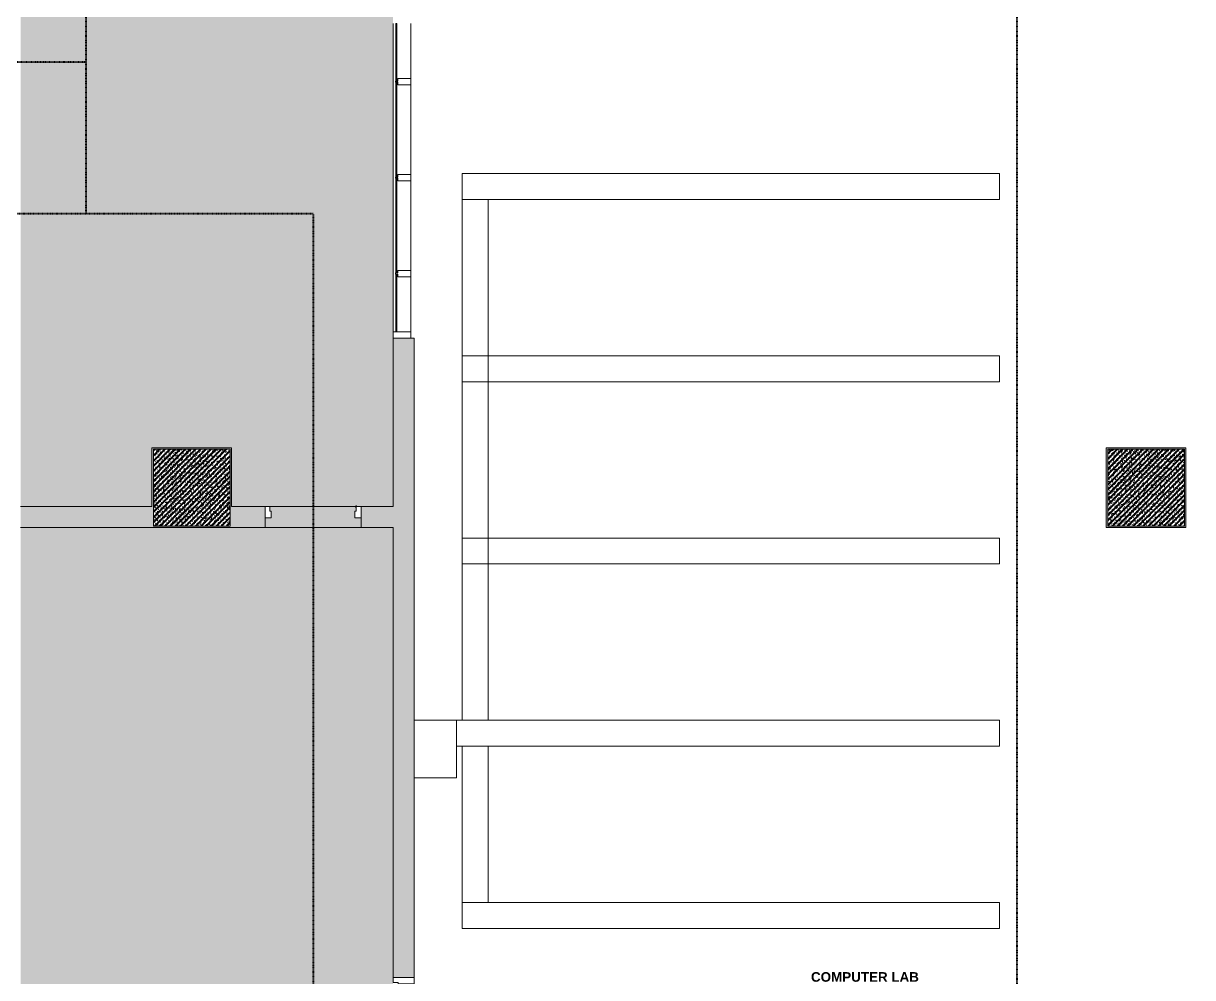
# Model space of a CAD drawing. Header units: millimetres. Extents: x -31340 to 17660, y 19597 to 75297.
# Drawn here: x -5145 to 7045, y 55740 to 65687 of the extents above; entities that cross this region are included whole.
import ezdxf

# ---------------------------------------------------------------- set-up
doc = ezdxf.new("R2010")
doc.units = ezdxf.units.MM
doc.linetypes.add('dash 1-1', pattern=[2, 1, -1])
for name, color, linetype, lineweight in [('A-AREA-IDEN', 2, 'Continuous', 9), ('A-DETL', 90, 'Continuous', 5), ('A-DOOR', 31, 'Continuous', 5), ('A-DOOR-FRAM', 31, 'Continuous', 5), ('A-FLOR-PATT', 8, 'Continuous', 5), ('A-GLAZ-CURT', 52, 'Continuous', 5), ('A-GLAZ-CWMG', 51, 'Continuous', 5), ('A-WALL', 113, 'Continuous', 5), ('A-WALL-PATT', 111, 'Continuous', 5), ('M-EQPM', 50, 'Continuous', 5), ('S-COLS', 52, 'Continuous', 5)]:
    doc.layers.add(name, color=color, linetype=linetype, lineweight=lineweight)
doc.styles.add('Arial_B', font='arialbd.ttf', dxfattribs={"height": 100})

# ---------------------------------------------------------------- blocks, each defined once
blk = doc.blocks.new('M_Concrete-Square-Column - C1 - 800 X 800-V7-2nd Traffic Floor Plan - Pedestrian')
at = {"layer": 'S-COLS'}
h = blk.add_hatch(dxfattribs=at)
h.set_pattern_fill('FP_10', color=256, style=0, pattern_type=2)
h.set_pattern_definition([(50, (3389.934, -60847), (63.763904, -5.57885), [6.667, -73.342]), (355, (3389.934, -60847), (-12.334876, 66.869514), [5.334, -58.674]), (100.451, (3395.25, -60847.465), (51.43036, 61.29098), [5.667, -62.332]), (46.184, (3389.934, -60829.22), (94.87722, -14.71484), [10.001, -110.014]), (96.636, (3397.84, -60830.45), (83.09115, 86.5993), [8.5, -93.497]), (351.184, (3389.93, -60829.22), (83.09204, 86.59928), [8.001, -88.011]), (21, (3398.824, -60833.665), (53.064487, -35.792726), [6.668, -73.343]), (326, (3398.824, -60833.665), (21.63066, 64.46546), [5.334, -58.674]), (71.451, (3403.246, -60836.65), (74.69646, 28.67237), [5.667, -62.332]), (37.5, (3389.934, -60847), (1.080413, 29.594271), [1.676, -56.286, 1.676, -57.887, -58.896]), (37.5, (3389.934, -60847), (1.080413, 29.594271), [-117.526, 1.676, -57.22]), (7.5, (3389.934, -60847), (23.386368, 35.063507), [1.676, -32.283, 1.676, -54.953, -22.447]), (7.5, (3389.934, -60847), (23.386368, 35.063507), [-90.589, 1.676, -20.771]), (327.5, (3370.11, -60847), (47.456567, -2.005468), [1.676, -20.549, 1.676, -67.666, -92.011]), (327.5, (3370.11, -60847), (47.456567, -2.005468), [-91.567, 1.676, -90.335]), (317.5, (3361.22, -60847), (51.844948, 8.89904), [1.676, -27.216, 1.676, -44.374, -65.342]), (317.5, (3361.22, -60847), (51.844948, 8.89904), [-74.943, 1.676, -63.665]), (45, (3389.934, -60847), (-26.716616, 26.716616), []), (45, (3389.934, -60836.11), (-26.716616, 26.716616), [])])
h.paths.add_polyline_path([(400, -400), (400, 400), (-400, 400), (-400, -400), (41, -400)])
at = {"layer": 'S-COLS', "lineweight": 15}
for p, q in [((400, 400), (-400, 400)), ((-400, 400), (-400, -400)), ((400, -400), (400, 400)), ((-400, -400), (400, -400))]:
    blk.add_line(p, q, dxfattribs=at)
blk = doc.blocks.new('DP3-D305 - DP3-D305-9166561-2nd Traffic Floor Plan - Pedestrian')
at = {"layer": 'A-DOOR'}
for p, q in [((-500, 110), (-435, 110)), ((-435, 110), (-435, -56)), ((435, 110), (500, 110)), ((435, -56), (435, 110)), ((-450, -110), (-500, -110)), ((-450, -56), (-450, -110)), ((-435, -56), (-450, -56)), ((450, -56), (435, -56)), ((447, -94), (447, -113)), ((450, -94), (447, -94)), ((450, -94), (450, -56)), ((450, -108), (450, -94)), ((500, -110), (451, -110))]:
    blk.add_line(p, q, dxfattribs=at)
for centre, radius, start, end in [((450, -113), 3, 180, 69.3211), ((450, -113), 3, 238.6638, 311.9935), ((450, -113), 3, 238.6638, 311.9935), ((450, -113), 3, 238.6638, 311.9935), ((450, -113), 3, 238.6638, 311.9935), ((450, -113), 3, 238.6638, 311.9935), ((450, -113), 3, 238.6638, 311.9935), ((450, -113), 3, 238.6638, 311.9935), ((452, -108), 2.19, 183.0662, 239.0753)]:
    blk.add_arc(centre, radius, start, end, dxfattribs=at)
blk = doc.blocks.new('DP3-DF501-brick - DP3-DF501-brick-10280244-2nd Traffic Floor Plan - Pedestrian')
at = {"layer": 'A-DOOR'}
for p, q in [((447, 113), (447, 94)), ((447, 94), (450, 94)), ((450, 94), (450, 108))]:
    blk.add_line(p, q, dxfattribs=at)
for centre, radius, start, end in [((450, 113), 3, 290.6789, 180), ((450, 113), 3, 48.0065, 121.3362), ((450, 113), 3, 48.0065, 121.3362), ((450, 113), 3, 48.0065, 121.3362), ((450, 113), 3, 48.0065, 121.3362), ((450, 113), 3, 48.0065, 121.3362), ((450, 113), 3, 48.0065, 121.3362), ((450, 113), 3, 48.0065, 121.3362), ((452, 108), 2.19, 120.9247, 176.9338)]:
    blk.add_arc(centre, radius, start, end, dxfattribs=at)
at = {"layer": 'A-DOOR-FRAM'}
for p, q in [((-450, 110), (-500, 110)), ((-450, 60), (-450, 110)), ((-435, 60), (-450, 60)), ((-435, -10), (-435, 60)), ((450, 60), (435, 60)), ((435, 60), (435, -10)), ((450, 94), (450, 60)), ((500, 110), (451, 110)), ((-500, -10), (-435, -10)), ((435, -10), (500, -10))]:
    blk.add_line(p, q, dxfattribs=at)
blk = doc.blocks.new('OUTLET TRACK - OUTLET TRACK-10599979-2nd Traffic Floor Plan - Pedestrian')
at = {"layer": 'M-EQPM', "color": 7}
for p, q in [((5660, 135), (0, 135)), ((0, 135), (0, -135)), ((0, -135), (0, 135)), ((0, 135), (5660, 135)), ((5660, -135), (5660, 135)), ((5660, 135), (5660, -135)), ((0, -135), (5660, -135)), ((5660, -135), (0, -135))]:
    blk.add_line(p, q, dxfattribs=at)
blk = doc.blocks.new('tu dien - tu dien-10598207-2nd Traffic Floor Plan - Pedestrian')
at = {"layer": 'M-EQPM', "color": 7}
for p, q in [((-300, -220), (-300, 220)), ((-300, 220), (300, 220)), ((300, 220), (300, -220))]:
    blk.add_line(p, q, dxfattribs=at)
blk = doc.blocks.new('OUTLET TRACK - OUTLET TRACK-10599981-2nd Traffic Floor Plan - Pedestrian')
at = {"layer": 'M-EQPM', "color": 7}
for p, q in [((5600, 135), (0, 135)), ((0, 135), (0, -135)), ((0, -135), (0, 135)), ((0, 135), (5600, 135)), ((5600, -135), (5600, 135)), ((5600, 135), (5600, -135)), ((0, -135), (5600, -135)), ((5600, -135), (0, -135))]:
    blk.add_line(p, q, dxfattribs=at)
blk = doc.blocks.new('OUTLET TRACK - OUTLET TRACK-10599990-2nd Traffic Floor Plan - Pedestrian')
at = {"layer": 'M-EQPM', "color": 7}
for p, q in [((5430, 135), (0, 135)), ((0, 135), (0, -135)), ((0, -135), (0, 135)), ((0, 135), (5430, 135)), ((5430, -135), (5430, 135)), ((5430, 135), (5430, -135)), ((0, -135), (5430, -135)), ((5430, -135), (0, -135))]:
    blk.add_line(p, q, dxfattribs=at)
blk = doc.blocks.new('OUTLET TRACK - OUTLET TRACK-10599994-2nd Traffic Floor Plan - Pedestrian')
at = {"layer": 'M-EQPM', "color": 7}
for p, q in [((1630, 135), (0, 135)), ((0, 135), (0, -135)), ((0, -135), (0, 135)), ((0, 135), (1630, 135)), ((1630, -135), (1630, 135)), ((1630, 135), (1630, -135)), ((0, -135), (1630, -135)), ((1630, -135), (0, -135))]:
    blk.add_line(p, q, dxfattribs=at)
blk = doc.blocks.new('System Panel - Glass 12mm-12439277-2nd Traffic Floor Plan - Pedestrian')
at = {"layer": 'A-GLAZ-CURT'}
for p, q in [((301, 38), (-301, 38)), ((-301, 38), (-301, 27)), ((-301, 27), (301, 27)), ((301, 27), (301, 38))]:
    blk.add_line(p, q, dxfattribs=at)
blk = doc.blocks.new('System Panel - Glass 12mm-12430900-2nd Traffic Floor Plan - Pedestrian')
at = {"layer": 'A-GLAZ-CURT'}
for p, q in [((494, 38.5), (-494, 38.5)), ((-494, 38.5), (-494, 26.5)), ((-494, 26.5), (494, 26.5)), ((494, 26.5), (494, 38.5))]:
    blk.add_line(p, q, dxfattribs=at)
blk = doc.blocks.new('Rectangular Mullion - 185x65-11415741-2nd Traffic Floor Plan - Pedestrian')
at = {"layer": 'A-GLAZ-CWMG'}
for p, q in [((-1290, 65687), (-1290, 65079)), ((-1105, 65112), (-1105, 65687))]:
    blk.add_line(p, q, dxfattribs=at)
blk = doc.blocks.new('Rectangular Mullion - 185x65-11415742-2nd Traffic Floor Plan - Pedestrian')
at = {"layer": 'A-GLAZ-CWMG'}
for p, q in [((-1290, 65079), (-1290, 64079)), ((-1105, 64112), (-1105, 65047))]:
    blk.add_line(p, q, dxfattribs=at)
blk = doc.blocks.new('Rectangular Mullion - 185x65-11415743-2nd Traffic Floor Plan - Pedestrian')
at = {"layer": 'A-GLAZ-CWMG'}
for p, q in [((-1290, 63079), (-1290, 62472)), ((-1105, 62472), (-1105, 63047))]:
    blk.add_line(p, q, dxfattribs=at)
blk = doc.blocks.new('Rectangular Mullion - 185x65-12430898-2nd Traffic Floor Plan - Pedestrian')
at = {"layer": 'A-GLAZ-CWMG'}
for p, q in [((-65, 0), (0, 0)), ((-65, -185), (-65, 0)), ((0, 0), (0, -185)), ((0, -185), (-65, -185))]:
    blk.add_line(p, q, dxfattribs=at)
blk = doc.blocks.new('Rectangular Mullion - 165X65-12430896-2nd Traffic Floor Plan - Pedestrian')
at = {"layer": 'A-GLAZ-CWMG'}
for p, q in [((-32.5, -185), (-32.5, -50)), ((-32.5, -50), (-6, -50)), ((-6, -50), (-6, -25)), ((-6, -25), (6, -25)), ((6, -25), (6, -50)), ((6, -50), (32.5, -50)), ((32.5, -50), (32.5, -185)), ((32.5, -185), (-32.5, -185))]:
    blk.add_line(p, q, dxfattribs=at)

msp = doc.modelspace()

# ---------------------------------------------------------------- hatches: boundary and pattern name
at = {"layer": 'A-FLOR-PATT'}
h = msp.add_hatch(color=11, dxfattribs=at)
h.paths.add_polyline_path([(-5115, 20117), (-3805, 20117), (-3805, 21062), (-3375, 21062), (-3375, 22637), (-3272, 22637), (-3274, 22638), (-3275, 22640), (-3275, 22699), (-3274, 22701), (-3272, 22702), (-3208, 22702), (-3206, 22701), (-3205, 22699), (-3205, 22690), (-3204, 22688), (-3202, 22687), (-3158, 22687), (-3156, 22686), (-3155, 22684), (-3155, 22640), (-3156, 22638), (-3158, 22637), (-3155, 22637), (-3155, 23584), (-3171, 23584), (-3171, 23587), (-3202, 23587), (-3204, 23586), (-3205, 23584), (-3205, 23575), (-3206, 23573), (-3208, 23572), (-3272, 23572), (-3274, 23573), (-3275, 23575), (-3275, 23634), (-3274, 23636), (-3272, 23637), (-3375, 23637), (-3375, 26947), (-3790, 26947), (-3790, 26932), (-3805, 26932), (-3805, 27762), (-3790, 27762), (-3790, 27747), (-3375, 27747), (-3375, 27847), (-3372, 27847), (-3374, 27848), (-3375, 27850), (-3375, 27894), (-3374, 27896), (-3372, 27897), (-3360, 27897), (-3360, 28497), (-3372, 28497), (-3374, 28498), (-3375, 28500), (-3375, 28544), (-3374, 28546), (-3372, 28547), (-3375, 28547), (-3375, 31072), (2875, 31072), (2875, 24752), (3975, 24752), (3975, 24742), (5975, 24742), (5975, 24752), (6145, 24752), (6145, 31132), (6408, 31132), (6406, 31133), (6405, 31135), (6405, 31194), (6406, 31196), (6408, 31197), (6472, 31197), (6474, 31196), (6475, 31194), (6475, 31185), (6476, 31183), (6479, 31182), (6509, 31182), (6509, 31185), (6525, 31185), (6525, 32979), (6509, 32979), (6509, 32982), (6478, 32982), (6476, 32981), (6475, 32979), (6475, 32970), (6474, 32968), (6472, 32967), (6408, 32967), (6406, 32968), (6405, 32970), (6405, 33029), (6406, 33031), (6408, 33032), (6145, 33032), (6145, 34042), (-2975, 34042), (-2975, 33532), (-3805, 33532), (-3805, 54562), (-2975, 54562), (-2975, 54052), (-1290, 54052), (-1290, 54789), (-1292, 54787), (-1294, 54787), (-1295, 54788), (-1295, 54792), (-1293, 54793), (-1290, 54793), (-1290, 60432), (-1625, 60432), (-1625, 60532), (-1690, 60532), (-1690, 60602), (-1675, 60602), (-1675, 60636), (-1678, 60636), (-1677, 60657), (-1676, 60658), (-1672, 60657), (-1672, 60655), (-1673, 60653), (-1673, 60652), (-1290, 60652), (-1291, 66510), (-1292, 66509), (-1295, 66509), (-1295, 66510), (-1295, 66514), (-1293, 66515), (-1274, 66515), (-1274, 66512), (-1105, 66512), (-1105, 65972), (4458, 65973), (4457, 65974), (4458, 65977), (4458, 65977), (4462, 65977), (4463, 65975), (4463, 65972), (5957, 65972), (5958, 65977), (5959, 65978), (5963, 65977), (5963, 65974), (5962, 65973), (5962, 65972), (8558, 65973), (8557, 65974), (8558, 65977), (8558, 65977), (8562, 65977), (8563, 65975), (8563, 65972), (10057, 65972), (10058, 65977), (10059, 65978), (10063, 65977), (10063, 65974), (10062, 65973), (10062, 65972), (13510, 65972), (13510, 68712), (11640, 68712), (11640, 68812), (11575, 68812), (11575, 68882), (11590, 68882), (11590, 68917), (10693, 68917), (10693, 68916), (10690, 68916), (10690, 68882), (10705, 68882), (10705, 68812), (10640, 68812), (10640, 68712), (10320, 68712), (10320, 68815), (10319, 68813), (10317, 68812), (10258, 68812), (10256, 68813), (10255, 68815), (10255, 68879), (10256, 68881), (10258, 68882), (10267, 68882), (10269, 68883), (10270, 68885), (10270, 68916), (10267, 68916), (10267, 68927), (9370, 68927), (9370, 68885), (9371, 68883), (9373, 68882), (9382, 68882), (9384, 68881), (9385, 68879), (9385, 68815), (9384, 68813), (9382, 68812), (9323, 68812), (9321, 68813), (9320, 68815), (9320, 68712), (5545, 68712), (5545, 68815), (5544, 68813), (5542, 68812), (5483, 68812), (5481, 68813), (5480, 68815), (5480, 68879), (5481, 68881), (5483, 68882), (5492, 68882), (5494, 68883), (5495, 68885), (5495, 68927), (4698, 68927), (4698, 68916), (4695, 68916), (4695, 68885), (4696, 68883), (4698, 68882), (4707, 68882), (4709, 68881), (4710, 68879), (4710, 68815), (4709, 68813), (4707, 68812), (4648, 68812), (4646, 68813), (4645, 68815), (4645, 68712), (-1105, 68712), (-1105, 68312), (-1274, 68312), (-1274, 68309), (-1295, 68310), (-1296, 68310), (-1295, 68315), (-1292, 68315), (-1291, 68314), (-1290, 68314), (-1290, 68712), (-3375, 68712), (-3375, 71542), (-2875, 71542), (-2875, 71492), (-2860, 71492), (-2860, 71422), (-2925, 71422), (-2925, 71412), (-1925, 71412), (-1925, 71422), (-1990, 71422), (-1990, 71492), (-1975, 71492), (-1975, 71526), (-1978, 71526), (-1977, 71547), (-1976, 71548), (-1972, 71547), (-1972, 71544), (-1973, 71543), (-1973, 71542), (-1435, 71542), (-1435, 73062), (-1980, 73062), (-1980, 73132), (-1965, 73132), (-1965, 73182), (-1915, 73182), (-1915, 73192), (-2915, 73192), (-2915, 73182), (-2866, 73182), (-2868, 73184), (-2868, 73186), (-2867, 73187), (-2863, 73187), (-2862, 73185), (-2862, 73166), (-2865, 73166), (-2865, 73132), (-2850, 73132), (-2850, 73062), (-3375, 73062), (-3375, 73832), (-3805, 73832), (-3805, 74777), (-5175, 74777), (-5175, 73062), (-5470, 73062), (-5470, 73132), (-5455, 73132), (-5455, 73166), (-5458, 73166), (-5457, 73187), (-5456, 73188), (-5452, 73187), (-5452, 73184), (-5453, 73183), (-5453, 73182), (-5405, 73182), (-5405, 73192), (-6405, 73192), (-6405, 73182), (-6355, 73182), (-6355, 73132), (-6340, 73132), (-6340, 73062), (-6405, 73062), (-6405, 71542), (-5175, 71542), (-5175, 68702), (-5890, 68702), (-5890, 68712), (-7090, 68712), (-7090, 68702), (-8290, 68702), (-8290, 68712), (-9490, 68712), (-9490, 68702), (-10205, 68702), (-10205, 68712), (-11390, 68712), (-11390, 69677), (-11539, 69677), (-11537, 69675), (-11537, 69673), (-11538, 69672), (-11542, 69672), (-11543, 69674), (-11543, 69677), (-12830, 69677), (-12830, 68712), (-20045, 68712), (-20045, 69677), (-20224, 69677), (-20222, 69675), (-20222, 69673), (-20223, 69672), (-20227, 69672), (-20228, 69674), (-20228, 69677), (-21722, 69677), (-21722, 69672), (-21723, 69671), (-21727, 69672), (-21728, 69674), (-21727, 69676), (-21727, 69677), (-21905, 69677), (-21905, 68712), (-23495, 68712), (-23495, 70787), (-24439, 70787), (-24437, 70785), (-24437, 70783), (-24438, 70782), (-24442, 70782), (-24443, 70784), (-24443, 70803), (-24440, 70803), (-24440, 70837), (-24455, 70837), (-24455, 70907), (-24390, 70907), (-24390, 71002), (-25390, 71002), (-25390, 70907), (-25325, 70907), (-25325, 70837), (-25340, 70837), (-25340, 70787), (-26240, 70787), (-26240, 68707), (-26340, 68707), (-26340, 68642), (-26410, 68642), (-26410, 68657), (-26455, 68657), (-26455, 67760), (-26444, 67760), (-26444, 67757), (-26410, 67757), (-26410, 67772), (-26340, 67772), (-26340, 67707), (-26240, 67707), (-26240, 65357), (-26340, 65357), (-26340, 65292), (-26406, 65292), (-26406, 65307), (-26455, 65307), (-26455, 64410), (-26444, 64410), (-26444, 64407), (-26406, 64407), (-26406, 64422), (-26340, 64422), (-26340, 64357), (-26240, 64357), (-26240, 64037), (-26340, 64037), (-26340, 63972), (-26410, 63972), (-26410, 63987), (-26444, 63987), (-26444, 63984), (-26455, 63984), (-26455, 63087), (-26410, 63087), (-26410, 63102), (-26340, 63102), (-26340, 63037), (-26240, 63037), (-26240, 60552), (-26056, 60552), (-26058, 60554), (-26058, 60556), (-26057, 60557), (-26053, 60557), (-26052, 60555), (-26052, 60536), (-26055, 60536), (-26055, 60502), (-26040, 60502), (-26040, 60432), (-26240, 60432), (-26240, 58657), (-26340, 58657), (-26340, 58592), (-26410, 58592), (-26410, 58607), (-26455, 58607), (-26455, 57710), (-26444, 57710), (-26444, 57707), (-26410, 57707), (-26410, 57722), (-26340, 57722), (-26340, 57657), (-26240, 57657), (-26240, 55307), (-26340, 55307), (-26340, 55242), (-26410, 55242), (-26410, 55257), (-26455, 55257), (-26455, 54360), (-26444, 54360), (-26444, 54357), (-26410, 54357), (-26410, 54372), (-26340, 54372), (-26340, 54307), (-26240, 54307), (-26240, 53987), (-26340, 53987), (-26340, 53922), (-26410, 53922), (-26410, 53937), (-26444, 53937), (-26444, 53934), (-26455, 53934), (-26455, 53037), (-26410, 53037), (-26410, 53052), (-26340, 53052), (-26340, 52987), (-26240, 52987), (-26240, 48607), (-26340, 48607), (-26340, 48542), (-26410, 48542), (-26410, 48557), (-26455, 48557), (-26455, 47660), (-26444, 47660), (-26444, 47657), (-26410, 47657), (-26410, 47672), (-26340, 47672), (-26340, 47607), (-26240, 47607), (-26240, 47287), (-26340, 47287), (-26340, 47222), (-26410, 47222), (-26410, 47237), (-26444, 47237), (-26444, 47234), (-26455, 47234), (-26455, 46337), (-26410, 46337), (-26410, 46352), (-26340, 46352), (-26340, 46287), (-26240, 46287), (-26240, 41907), (-26340, 41907), (-26340, 41842), (-26410, 41842), (-26410, 41857), (-26455, 41857), (-26455, 40960), (-26444, 40960), (-26444, 40957), (-26410, 40957), (-26410, 40972), (-26340, 40972), (-26340, 40907), (-26240, 40907), (-26240, 40587), (-26340, 40587), (-26340, 40522), (-26410, 40522), (-26410, 40537), (-26444, 40537), (-26444, 40534), (-26455, 40534), (-26455, 39637), (-26410, 39637), (-26410, 39652), (-26340, 39652), (-26340, 39587), (-26240, 39587), (-26240, 35207), (-26340, 35207), (-26340, 35142), (-26410, 35142), (-26410, 35157), (-26455, 35157), (-26455, 34260), (-26444, 34260), (-26444, 34257), (-26410, 34257), (-26410, 34272), (-26340, 34272), (-26340, 34207), (-26240, 34207), (-26240, 33887), (-26340, 33887), (-26340, 33822), (-26410, 33822), (-26410, 33837), (-26444, 33837), (-26444, 33834), (-26455, 33834), (-26455, 32937), (-26410, 32937), (-26410, 32952), (-26340, 32952), (-26340, 32887), (-26240, 32887), (-26240, 28507), (-26340, 28507), (-26340, 28442), (-26410, 28442), (-26410, 28457), (-26455, 28457), (-26455, 27560), (-26444, 27560), (-26444, 27557), (-26410, 27557), (-26410, 27572), (-26340, 27572), (-26340, 27507), (-26240, 27507), (-26240, 27187), (-26340, 27187), (-26340, 27122), (-26410, 27122), (-26410, 27137), (-26444, 27137), (-26444, 27134), (-26455, 27134), (-26455, 26237), (-26410, 26237), (-26410, 26252), (-26340, 26252), (-26340, 26187), (-26240, 26187), (-26240, 24107), (-25355, 24107), (-25355, 24007), (-25290, 24007), (-25290, 23937), (-25305, 23937), (-25305, 23891), (-24408, 23891), (-24408, 23903), (-24405, 23903), (-24405, 23937), (-24420, 23937), (-24420, 24007), (-24355, 24007), (-24355, 24107), (-24105, 24107), (-24105, 31072), (-23275, 31072), (-23275, 30077), (-23126, 30077), (-23128, 30079), (-23128, 30081), (-23127, 30082), (-23123, 30082), (-23122, 30080), (-23122, 30077), (-21628, 30078), (-21627, 30082), (-21626, 30083), (-21622, 30082), (-21622, 30079), (-21623, 30078), (-21623, 30077), (-21475, 30077), (-21475, 31072), (-12095, 31072), (-12095, 30077), (-11947, 30078), (-11948, 30079), (-11947, 30082), (-11947, 30082), (-11943, 30082), (-11942, 30080), (-11942, 30077), (-10448, 30077), (-10447, 30082), (-10446, 30083), (-10442, 30082), (-10442, 30079), (-10443, 30078), (-10443, 30077), (-10295, 30077), (-10295, 31072), (-6625, 31072), (-6625, 31352), (-6525, 31352), (-6525, 31417), (-6455, 31417), (-6455, 31402), (-6421, 31402), (-6421, 31405), (-6400, 31404), (-6399, 31404), (-6400, 31399), (-6402, 31399), (-6404, 31400), (-6405, 31400), (-6405, 31072), (-5175, 31072), (-5175, 26557), (-6920, 26557), (-6920, 24957), (-5175, 24957), (-5175, 20117)])
h.paths.add_polyline_path([(-3158, 23587), (-3155, 23587), (-3155, 23588), (-3155, 23637), (-3158, 23637), (-3156, 23636), (-3155, 23634), (-3155, 23589), (-3156, 23588), (-3158, 23587)])
h.paths.add_polyline_path([(-3555, 30424), (-3555, 30445), (-3515, 30471), (-3504, 30478), (-3494, 30488), (-3491, 30497), (-3490, 30507), (-3490, 30530), (-3555, 30530), (-3555, 30548), (-3407, 30548), (-3407, 30484), (-3411, 30455), (-3416, 30446), (-3425, 30439), (-3436, 30434), (-3448, 30433), (-3462, 30435), (-3474, 30443), (-3483, 30455), (-3488, 30474), (-3496, 30463), (-3515, 30448), (-3520, 30445)])
h.paths.add_polyline_path([(-3448, 30451), (-3438, 30454), (-3432, 30459), (-3427, 30469), (-3425, 30484), (-3425, 30530), (-3471, 30530), (-3471, 30488), (-3469, 30467), (-3461, 30455), (-3454, 30453)])
h.paths.add_polyline_path([(-3407, 30580), (-3555, 30580), (-3555, 30599), (-3485, 30599), (-3485, 30677), (-3555, 30677), (-3555, 30696), (-3407, 30696), (-3407, 30677), (-3467, 30677), (-3467, 30599), (-3407, 30599)])
h.paths.add_polyline_path([(6522, 31132), (6525, 31132), (6525, 31134), (6525, 31133)])
h.paths.add_polyline_path([(6525, 31179), (6525, 31182), (6524, 31182), (6522, 31182), (6524, 31181), (6525, 31179)])
h.paths.add_polyline_path([(6524, 32982), (6525, 32983), (6525, 32984), (6524, 32983), (6522, 32982)])
h.paths.add_polyline_path([(6525, 33029), (6525, 33032), (6522, 33032), (6524, 33031)])
h.paths.add_polyline_path([(-6455, 33187), (-6525, 33187), (-6525, 33252), (-6625, 33252), (-6625, 33532), (-10605, 33532), (-10605, 35747), (-23275, 35747), (-23275, 33532), (-24105, 33532), (-24105, 34362), (-23495, 34362), (-23495, 35747), (-24105, 35747), (-24105, 35967), (-21905, 35967), (-21905, 61417), (-23275, 61417), (-23275, 60432), (-24270, 60432), (-24270, 60502), (-24255, 60502), (-24255, 60536), (-24258, 60536), (-24257, 60557), (-24256, 60558), (-24252, 60557), (-24252, 60555), (-24253, 60553), (-24253, 60552), (-24105, 60552), (-24105, 61637), (-21905, 61637), (-21905, 66412), (-5175, 66412), (-5175, 60652), (-3805, 60652), (-3805, 61262), (-2975, 61262), (-2975, 60652), (-2575, 60652), (-2575, 60602), (-2560, 60602), (-2560, 60532), (-2625, 60532), (-2625, 60432), (-5175, 60432), (-5175, 33532), (-6405, 33532), (-6405, 33203), (-6403, 33205), (-6401, 33205), (-6400, 33204), (-6400, 33200), (-6402, 33199), (-6421, 33199), (-6421, 33202), (-6455, 33202), (-6455, 33199)])
h.paths.add_polyline_path([(-16490, 33532), (-17305, 33532), (-17305, 34362), (-16475, 34362), (-16475, 33532)])
h.paths.add_polyline_path([(-23290, 40332), (-24105, 40332), (-24105, 41162), (-23275, 41162), (-23275, 40332)])
h.paths.add_polyline_path([(-3985, 46554), (-3985, 46575), (-3945, 46601), (-3934, 46608), (-3924, 46618), (-3921, 46627), (-3920, 46637), (-3920, 46660), (-3985, 46660), (-3985, 46678), (-3837, 46678), (-3837, 46614), (-3841, 46585), (-3846, 46576), (-3855, 46569), (-3866, 46564), (-3878, 46563), (-3892, 46565), (-3904, 46573), (-3913, 46585), (-3918, 46604), (-3926, 46593), (-3945, 46578), (-3950, 46575)])
h.paths.add_polyline_path([(-3878, 46581), (-3869, 46583), (-3862, 46589), (-3857, 46599), (-3855, 46618), (-3855, 46660), (-3902, 46660), (-3901, 46614), (-3899, 46597), (-3891, 46585), (-3884, 46583)])
h.paths.add_polyline_path([(-3837, 46710), (-3985, 46710), (-3985, 46729), (-3915, 46729), (-3915, 46807), (-3985, 46807), (-3985, 46826), (-3837, 46826), (-3837, 46807), (-3897, 46807), (-3897, 46729), (-3837, 46729)])
h.paths.add_polyline_path([(-23290, 47032), (-24105, 47032), (-24105, 47862), (-23275, 47862), (-23275, 47032)])
h.paths.add_polyline_path([(-24105, 53732), (-24105, 54562), (-23275, 54562), (-23275, 53732), (-24090, 53732)])
h.paths.add_polyline_path([(-3790, 65882), (-3805, 65882), (-3805, 66412), (-2975, 66412), (-2975, 65882), (-3349, 65882)])
h.paths.add_polyline_path([(-24083, 65882), (-24105, 65882), (-24105, 66412), (-23275, 66412), (-23275, 65882), (-23495, 65882)])
h.paths.add_polyline_path([(6160, 67532), (6145, 67532), (6145, 68347), (6975, 68347), (6975, 67532), (6960, 67532)])
h.paths.add_polyline_path([(-2833, 68532), (-2851, 68532), (-2851, 68680), (-2787, 68680), (-2758, 68676), (-2748, 68670), (-2742, 68662), (-2737, 68651), (-2736, 68639), (-2738, 68625), (-2746, 68613), (-2758, 68604), (-2777, 68599), (-2766, 68591), (-2751, 68572), (-2727, 68532), (-2748, 68532), (-2771, 68568), (-2781, 68583), (-2791, 68593), (-2800, 68596), (-2810, 68597), (-2833, 68597), (-2833, 68596)])
h.paths.add_polyline_path([(-2883, 68532), (-2902, 68532), (-2902, 68602), (-2980, 68602), (-2980, 68532), (-2999, 68532), (-2999, 68680), (-2980, 68680), (-2980, 68620), (-2902, 68620), (-2902, 68680), (-2883, 68680), (-2883, 68597)])
h.paths.add_polyline_path([(-2833, 68615), (-2787, 68616), (-2770, 68618), (-2758, 68626), (-2754, 68639), (-2756, 68648), (-2762, 68655), (-2772, 68660), (-2791, 68662), (-2833, 68662)])
h.paths.add_polyline_path([(4745, 68932), (6145, 68932), (6145, 71422), (5545, 71422), (5545, 71525), (5544, 71523), (5542, 71522), (5483, 71522), (5481, 71523), (5480, 71525), (5480, 71589), (5481, 71591), (5483, 71592), (5492, 71592), (5494, 71593), (5495, 71595), (5495, 71639), (5496, 71641), (5498, 71642), (5542, 71642), (5544, 71641), (5545, 71639), (5545, 71642), (6145, 71642), (6145, 74777), (4545, 74777), (4545, 71642), (4645, 71642), (4645, 71639), (4646, 71641), (4648, 71642), (4692, 71642), (4694, 71640), (4695, 71640), (4694, 71642), (4692, 71644), (4692, 71646), (4693, 71647), (4697, 71647), (4698, 71645), (4698, 71626), (4695, 71626), (4695, 71595), (4696, 71593), (4698, 71592), (4707, 71592), (4709, 71591), (4710, 71589), (4710, 71525), (4709, 71523), (4707, 71522), (4648, 71522), (4646, 71523), (4645, 71525), (4645, 71422), (4545, 71422), (4545, 68932), (4694, 68932), (4692, 68934), (4692, 68936), (4693, 68937), (4697, 68937), (4698, 68935), (4698, 68932)])
h.paths.add_polyline_path([(6085, 69102), (5585, 69102), (5585, 71102), (6085, 71102), (6085, 70217)])
h.paths.add_polyline_path([(5901, 71817), (5585, 71817), (5585, 73817), (6085, 73817), (6085, 71817)])
at = {"layer": 'A-WALL-PATT'}
for points in [[(-1290, 60407), (-1070, 60407), (-1070, 62407), (-1290, 62407), (-1290, 60432)], [(-3790, 61247), (-2975, 61247), (-2975, 61262), (-3805, 61262), (-3805, 61247)], [(-3805, 60432), (-3790, 60432), (-3790, 61247), (-3805, 61247), (-3805, 60447)], [(-2990, 60432), (-2975, 60432), (-2975, 61247), (-2990, 61247), (-2990, 60447)], [(6160, 61247), (6975, 61247), (6975, 61262), (6145, 61262), (6145, 61247)], [(6145, 60447), (6160, 60447), (6160, 61247), (6145, 61247), (6145, 60835)], [(6975, 60432), (6975, 61247), (6960, 61247), (6960, 60432)], [(-3805, 60432), (-3805, 60652), (-5175, 60652), (-5175, 60432)], [(-3790, 60432), (-2990, 60432), (-2990, 60447), (-3790, 60447)], [(6960, 60432), (6960, 60447), (6145, 60447), (6145, 60432), (6160, 60432)]]:
    msp.add_hatch(color=256, dxfattribs=at).paths.add_polyline_path(points)
h = msp.add_hatch(color=256, dxfattribs=at)
h.paths.add_polyline_path([(-1290, 60432), (-1290, 60652), (-1625, 60652), (-1625, 60432), (-1615, 60432)])
h.paths.add_polyline_path([(-2625, 60432), (-2625, 60652), (-2975, 60652), (-2975, 60432)])
h = msp.add_hatch(color=256, dxfattribs=at)
h.paths.add_polyline_path([(-1070, 54052), (-1070, 54740), (-1290, 54740), (-1290, 54052)])
h.paths.add_polyline_path([(-1290, 55740), (-1070, 55740), (-1070, 60407), (-1290, 60407), (-1290, 56144)])
at = {"layer": 'S-COLS'}
h = msp.add_hatch(dxfattribs=at)
h.set_pattern_fill('FP_1', color=256, style=0, pattern_type=2)
h.set_pattern_definition([(50, (0, 0), (63.763904, -5.57885), [6.668, -73.343]), (355, (0, 0), (-12.334876, 66.869514), [5.334, -58.674]), (100.451, (5.314, -0.465), (51.43036, 61.29098), [5.667, -62.332]), (46.184, (0, 17.78), (94.87722, -14.71484), [10.001, -110.014]), (96.636, (7.91, 16.55), (83.09115, 86.5993), [8.5, -93.497]), (351.184, (0, 17.78), (83.09204, 86.59928), [8.001, -88.011]), (21, (8.89, 13.335), (53.064487, -35.792726), [6.667, -73.342]), (326, (8.89, 13.335), (21.63066, 64.46546), [5.334, -58.674]), (71.451, (13.31, 10.35), (74.69646, 28.67237), [5.667, -62.332]), (37.5, (0, 0), (1.080413, 29.594271), [1.676, -56.286, 1.676, -57.887, -58.896]), (37.5, (0, 0), (1.080413, 29.594271), [-117.526, 1.676, -57.22]), (7.5, (0, 0), (23.386368, 35.063507), [1.676, -32.283, 1.676, -54.953, -22.447]), (7.5, (0, 0), (23.386368, 35.063507), [-90.589, 1.676, -20.771]), (327.5, (-19.825, 0), (47.456567, -2.005468), [1.676, -20.549, 1.676, -67.666, -92.011]), (327.5, (-19.825, 0), (47.456567, -2.005468), [-91.567, 1.676, -90.335]), (317.5, (-28.715, 0), (51.844948, 8.89904), [1.676, -27.216, 1.676, -44.374, -65.342]), (317.5, (-28.715, 0), (51.844948, 8.89904), [-74.943, 1.676, -63.665]), (45, (0, 0), (-26.715908, 26.715908), []), (45, (0, 10.89), (-26.715908, 26.715908), [])])
h.paths.add_polyline_path([(6960, 60447), (6960, 61247), (6160, 61247), (6160, 60447)])

# ---------------------------------------------------------------- linework, layer by layer
at = {"layer": 'A-DETL', "linetype": 'dash 1-1', "lineweight": 40}
for p, q in [((-4490, 63702), (-4490, 68697)), ((5213, 67409), (5213, 55240)), ((-4490, 65282), (-22025, 65282)), ((-2125, 63702), (-22025, 63702)), ((-2125, 63702), (-2125, 55240))]:
    msp.add_line(p, q, dxfattribs=at)
at = {"layer": 'A-WALL', "lineweight": 15}
for p, q in [((-1290, 62407), (-1290, 60652)), ((-1070, 62407), (-1290, 62407)), ((-1070, 55740), (-1070, 62407)), ((-2975, 61262), (-3805, 61262)), ((-3805, 61262), (-3805, 60652)), ((-2975, 60652), (-2975, 61262)), ((6975, 61262), (6145, 61262)), ((6145, 61262), (6145, 60432)), ((6160, 61247), (6960, 61247)), ((6160, 60447), (6160, 61247)), ((6960, 61247), (6960, 60447)), ((6975, 60432), (6975, 61262)), ((-3805, 60652), (-5175, 60652)), ((-2625, 60652), (-2975, 60652)), ((-2625, 60432), (-2625, 60652)), ((-1290, 60652), (-1625, 60652)), ((-1625, 60652), (-1625, 60432)), ((-5175, 60432), (-2625, 60432)), ((-1625, 60432), (-1290, 60432)), ((-1290, 60432), (-1290, 55740)), ((6145, 60432), (6975, 60432)), ((6960, 60447), (6160, 60447)), ((-1290, 55740), (-1070, 55740))]:
    msp.add_line(p, q, dxfattribs=at)
at = {"layer": 'A-WALL'}
for p, q in [((-2575, 60652), (-1678, 60652)), ((-1625, 60432), (-2625, 60432))]:
    msp.add_line(p, q, dxfattribs=at)
at = {"layer": 'S-COLS', "lineweight": 15}
for p, q in [((6960, 61247), (6160, 61247)), ((6160, 61247), (6160, 60447)), ((6960, 60447), (6960, 61247)), ((6160, 60447), (6960, 60447))]:
    msp.add_line(p, q, dxfattribs=at)

# ---------------------------------------------------------------- block references
at = {"layer": 'A-DOOR', "rotation": 269.9999999999999}
msp.add_blockref('DP3-D305 - DP3-D305-9166561-2nd Traffic Floor Plan - Pedestrian', (-1180, 55240), dxfattribs=at)
at = {"layer": 'A-DOOR-FRAM'}
msp.add_blockref('DP3-DF501-brick - DP3-DF501-brick-10280244-2nd Traffic Floor Plan - Pedestrian', (-2125, 60542), dxfattribs=at)
at = {"layer": 'A-GLAZ-CURT', "rotation": 269.9999999999999}
for name, p in [('System Panel - Glass 12mm-12439277-2nd Traffic Floor Plan - Pedestrian', (-1290, 65386)), ('System Panel - Glass 12mm-12430900-2nd Traffic Floor Plan - Pedestrian', (-1290, 64579)), ('System Panel - Glass 12mm-12430900-2nd Traffic Floor Plan - Pedestrian', (-1290, 63579)), ('System Panel - Glass 12mm-12439277-2nd Traffic Floor Plan - Pedestrian', (-1290, 62773))]:
    msp.add_blockref(name, p, dxfattribs=at)
at = {"layer": 'A-GLAZ-CWMG'}
for name, p in [('Rectangular Mullion - 185x65-11415741-2nd Traffic Floor Plan - Pedestrian', (0, 0)), ('Rectangular Mullion - 185x65-11415742-2nd Traffic Floor Plan - Pedestrian', (0, 0)), ('Rectangular Mullion - 185x65-11415742-2nd Traffic Floor Plan - Pedestrian', (0, -1000)), ('Rectangular Mullion - 185x65-11415743-2nd Traffic Floor Plan - Pedestrian', (0, 0))]:
    msp.add_blockref(name, p, dxfattribs=at)
at = {"layer": 'A-GLAZ-CWMG', "extrusion": (0, 0, -1), "rotation": 270.0000000000001}
for name, p in [('Rectangular Mullion - 165X65-12430896-2nd Traffic Floor Plan - Pedestrian', (1290, 65079)), ('Rectangular Mullion - 165X65-12430896-2nd Traffic Floor Plan - Pedestrian', (1290, 64079)), ('Rectangular Mullion - 165X65-12430896-2nd Traffic Floor Plan - Pedestrian', (1290, 63079)), ('Rectangular Mullion - 185x65-12430898-2nd Traffic Floor Plan - Pedestrian', (1290, 62407))]:
    msp.add_blockref(name, p, dxfattribs=at)
at = {"layer": 'M-EQPM', "color": 7}
for name, p in [('OUTLET TRACK - OUTLET TRACK-10599981-2nd Traffic Floor Plan - Pedestrian', (-570, 63987)), ('OUTLET TRACK - OUTLET TRACK-10599981-2nd Traffic Floor Plan - Pedestrian', (-570, 62087)), ('OUTLET TRACK - OUTLET TRACK-10599981-2nd Traffic Floor Plan - Pedestrian', (-570, 60187)), ('OUTLET TRACK - OUTLET TRACK-10599979-2nd Traffic Floor Plan - Pedestrian', (-630, 58287)), ('OUTLET TRACK - OUTLET TRACK-10599981-2nd Traffic Floor Plan - Pedestrian', (-570, 56387))]:
    msp.add_blockref(name, p, dxfattribs=at)
for name, p, rotation in [('OUTLET TRACK - OUTLET TRACK-10599990-2nd Traffic Floor Plan - Pedestrian', (-435, 63852), 269.9999999999998), ('tu dien - tu dien-10598207-2nd Traffic Floor Plan - Pedestrian', (-850, 58122), 269.9999999999999), ('OUTLET TRACK - OUTLET TRACK-10599994-2nd Traffic Floor Plan - Pedestrian', (-435, 58152), 269.9999999999999)]:
    msp.add_blockref(name, p, dxfattribs=dict(at, rotation=rotation))
at = {"layer": 'S-COLS', "lineweight": 15}
msp.add_blockref('M_Concrete-Square-Column - C1 - 800 X 800-V7-2nd Traffic Floor Plan - Pedestrian', (-3390, 60847), dxfattribs=at)

# ---------------------------------------------------------------- texts
at = {"layer": 'A-AREA-IDEN', "insert": (3066, 55797), "char_height": 100, "width": 1394.94, "attachment_point": 1, "style": 'Arial_B'}
msp.add_mtext('COMPUTER LAB', dxfattribs=at)

doc.saveas('drawing.dxf')
